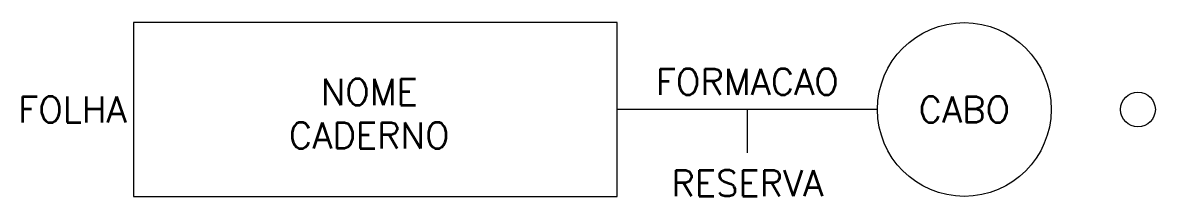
# Model space of a CAD drawing. Extents: x 240.6 to 305.8, y 185 to 195.
import ezdxf
from ezdxf.enums import TextEntityAlignment as Align

# ---------------------------------------------------------------- set-up
doc = ezdxf.new("R2010")
doc.units = 0
doc.header["$MEASUREMENT"] = 0
doc.layers.get('0').update_dxf_attribs({"linetype": 'CONTINUOUS'})
doc.styles.add('ROMANS', font='romans')

msp = doc.modelspace()

# ---------------------------------------------------------------- linework, layer by layer
at = {"color": 7}
for p, q in [((289.838, 190), (274.838, 190)), ((282.338, 190), (282.338, 187.5))]:
    msp.add_line(p, q, dxfattribs=at)
msp.add_lwpolyline([(247, 185), (274.838, 185), (274.838, 195), (247, 195)], close=True, dxfattribs=at)
for centre, radius in [((294.838, 190), 5), ((304.838, 190), 1)]:
    msp.add_circle(centre, radius, dxfattribs=at)

# ---------------------------------------------------------------- texts
at = {"color": 7, "lineweight": -3, "style": 'ROMANS'}
for tag, p in [('FORMACAO', (282.338, 191.6)), ('NOME', (260.566, 191.009)), ('CABO', (294.838, 190)), ('CADERNO', (260.566, 188.509)), ('RESERVA', (282.338, 185.751))]:
    msp.add_attdef(tag, text='', height=1.5, dxfattribs=at).set_placement(p, align=Align.MIDDLE_CENTER)
msp.add_attdef('FOLHA', text='', height=1.5, dxfattribs=at).set_placement((246.589, 190), align=Align.MIDDLE_RIGHT)

doc.saveas('drawing.dxf')
